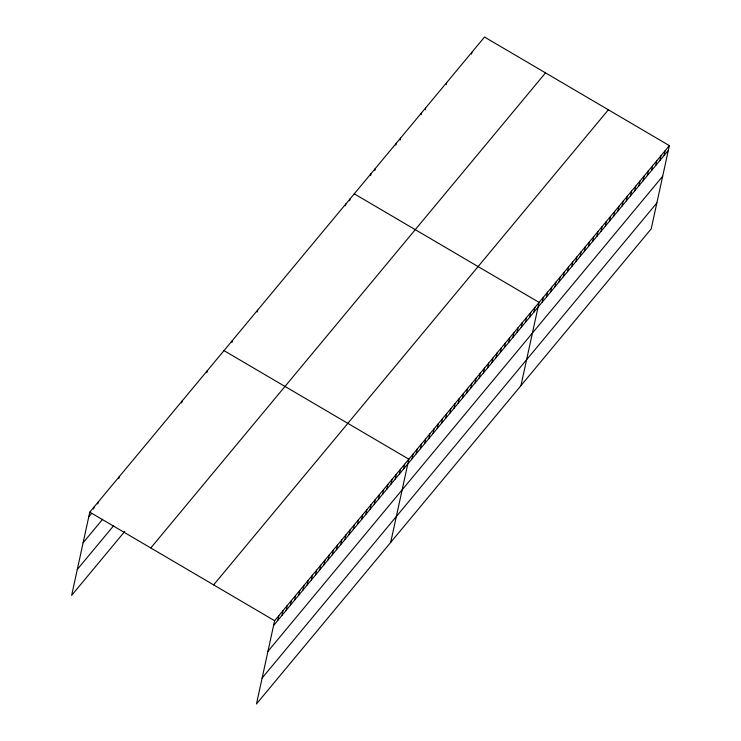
<?xml version="1.0" encoding="UTF-8"?>
<svg xmlns="http://www.w3.org/2000/svg" width="741" height="741" viewBox="0 0 741 741"><rect width="100%" height="100%" fill="white"/><g stroke="black" fill="none" stroke-linecap="round" stroke-linejoin="round"><path stroke-width="1.11" d="M669.364 145.625L274.624 620.717L256.479 703.95L651.209 228.858L669.364 145.625L484.521 37.05L89.791 512.142L71.636 595.375L124.766 531.436M93.57 508.984L93.977 507.094M97.766 503.936L98.173 502.046M118.736 478.695L119.144 476.806M181.647 402.974L182.054 401.094M206.813 372.695L207.221 370.806M231.989 342.388L232.405 340.499M257.201 312.044L257.618 310.155M345.445 205.831L345.852 203.942M349.65 200.774L350.058 198.884M370.657 175.487L371.065 173.598M374.863 170.43L375.27 168.54M277.792 620.393L278.82 615.669M281.978 615.345L283.016 610.621M286.174 610.297L287.202 605.573M290.37 605.249L291.398 600.525M294.566 600.201L295.594 595.477M395.87 145.143L396.278 143.254M298.762 595.153L299.79 590.429M400.075 140.086L400.483 138.196M302.949 590.105L303.986 585.381M307.145 585.057L308.173 580.333M311.34 580.008L312.369 575.285M315.536 574.96L316.564 570.237M319.732 569.912L320.76 565.188M421.083 114.799L421.49 112.91M323.919 564.864L324.956 560.14M425.288 109.742L425.695 107.853M328.115 559.816L329.143 555.092M332.311 554.768L333.339 550.044M336.507 549.72L337.535 544.996M340.703 544.672L341.731 539.948M344.889 539.624L345.927 534.9M446.295 84.455L446.703 82.566M349.085 534.576L350.113 529.852M353.281 529.528L354.309 524.813M357.477 524.48L358.505 519.765M361.673 519.432L362.701 514.717M365.859 514.384L366.897 509.669M370.055 509.336L371.084 504.621M471.508 54.112L471.915 52.222M374.251 504.288L375.279 499.573M378.447 499.239L379.475 494.525M382.643 494.191L383.671 489.477M386.83 489.143L387.867 484.429M391.026 484.095L392.054 479.381M395.222 479.047L396.25 474.333M399.418 473.999L400.446 469.285M403.613 468.951L404.642 464.236M390.683 542.421L408.837 459.188L223.995 350.613M412.005 458.846L413.033 454.131M416.21 453.788L417.239 449.074M420.416 448.731L421.444 444.016M424.612 443.674L425.64 438.959M428.817 438.616L429.845 433.902M433.013 433.559L434.05 428.844M437.218 428.502L438.246 423.787M441.423 423.444L442.451 418.73M445.619 418.387L446.656 413.673M449.824 413.33L450.852 408.615M454.029 408.272L455.057 403.558M458.225 403.215L459.263 398.501M462.43 398.158L463.458 393.443M466.635 393.101L467.664 388.386M470.831 388.043L471.869 383.329M475.037 382.986L476.065 378.271M479.242 377.929L480.27 373.214M483.438 372.871L484.475 368.157M487.643 367.814L488.671 363.09M491.848 362.757L492.876 358.033M496.044 357.699L497.081 352.975M500.249 352.642L501.277 347.918M504.454 347.585L505.482 342.861M508.65 342.527L509.678 337.803M512.855 337.47L513.883 332.746M517.061 332.413L518.089 327.689M521.256 327.355L522.285 322.631M525.462 322.298L526.49 317.574M529.667 317.241L530.695 312.517M533.863 312.183L534.891 307.459M520.951 385.635L539.096 302.402L354.263 193.827M542.273 302.069L543.301 297.345M546.469 297.011L547.497 292.287M550.674 291.954L551.702 287.23M554.879 286.897L555.907 282.173M559.075 281.839L560.103 277.115M563.28 276.782L564.309 272.058M567.486 271.725L568.514 267.001M571.682 266.667L572.71 261.944M575.887 261.61L576.915 256.886M580.092 256.553L581.12 251.829M584.288 251.495L585.316 246.772M588.493 246.438L589.521 241.714M592.698 241.381L593.726 236.657M596.894 236.323L597.922 231.6M601.099 231.266L602.127 226.542M605.304 226.209L606.333 221.485M609.5 221.151L610.528 216.428M613.705 216.094L614.734 211.37M617.911 211.037L618.939 206.313M622.107 205.979L623.135 201.256M626.312 200.922L627.34 196.198M630.517 195.865L631.545 191.141M634.713 190.808L635.741 186.084M638.918 185.75L639.946 181.026M643.123 180.684L644.151 175.969M647.319 175.626L648.347 170.912M651.524 170.569L652.552 165.854M655.729 165.512L656.758 160.797M659.925 160.454L660.953 155.74M664.131 155.397L665.159 150.682M88.753 516.866L91.551 513.494M83.112 542.773L102.684 519.219M77.286 569.468L113.642 525.721M150.784 547.97L545.524 72.877M213.63 584.89L608.361 109.798M273.596 625.441L668.336 150.34M267.946 651.348L662.686 176.256M262.129 678.043L656.859 202.951M89.791 512.142L274.624 620.717"/></g></svg>
